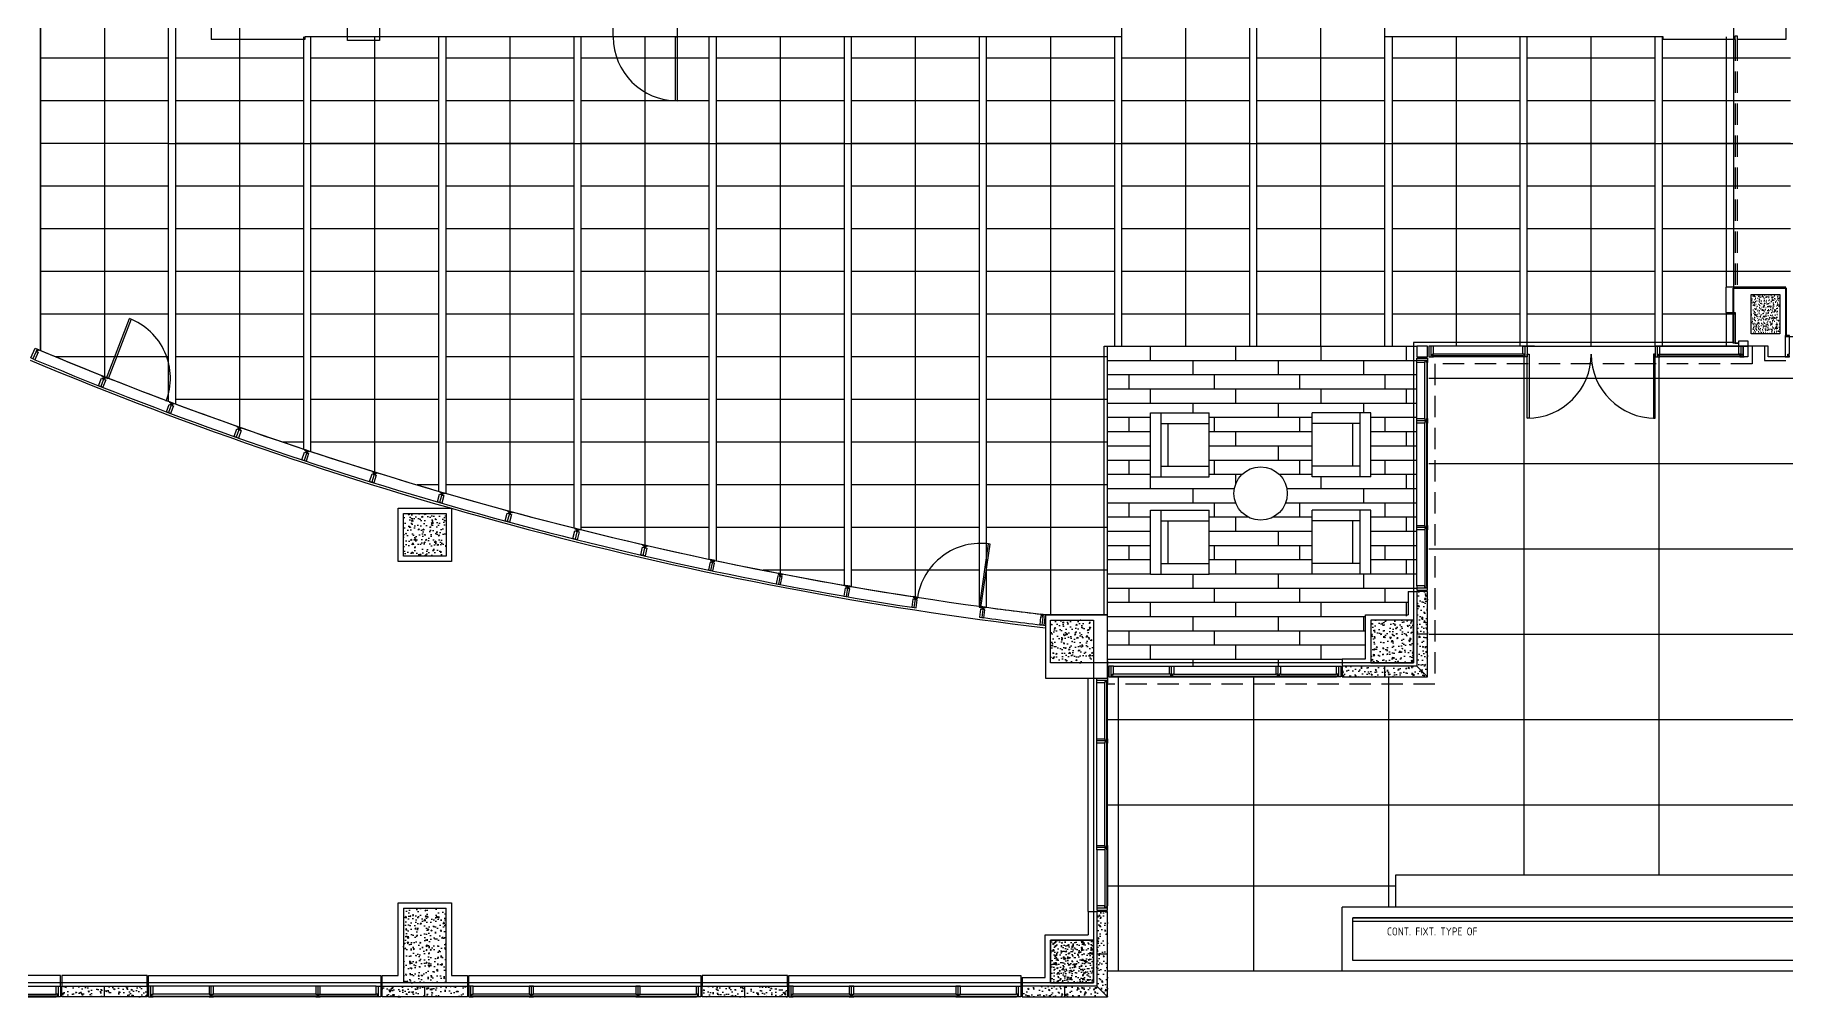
# Model space of a CAD drawing. Header units: inches. Extents: x -744 to 10613, y 1541 to 7685.
# Drawn here: x 4740 to 5725, y 5310 to 5851 of the extents above; entities that cross this region are included whole.
import ezdxf

# ---------------------------------------------------------------- set-up
doc = ezdxf.new("R2010")
doc.units = ezdxf.units.IN
doc.header["$LTSCALE"] = 96
doc.header["$MEASUREMENT"] = 0
doc.header["$PDSIZE"] = 1.5
doc.linetypes.add('HIDDEN2', pattern=[0.1875, 0.125, -0.0625])
doc.layers.get('0').update_dxf_attribs({"linetype": 'CONTINUOUS'})
for name, color, linetype in [('0_sIDEWALK', 30, 'CONTINUOUS'), ('A-0-Shade', 252, 'CONTINUOUS'), ('A-DR', 3, 'CONTINUOUS'), ('A-Floor Pattern', 251, 'CONTINUOUS'), ('A-LIGHTS', 1, 'CONTINUOUS'), ('A-SYMB-RCP', 4, 'CONTINUOUS'), ('A_0_CONST', 11, 'CONTINUOUS'), ('A_1-7_CW_PC', 2, 'CONTINUOUS'), ('A_1-7_CW_PC_H', 6, 'CONTINUOUS'), ('A_1-8_COL', 7, 'CONTINUOUS'), ('A_1-8_COL_H', 6, 'CONTINUOUS'), ('A_1-8_COL_TEN_GYP', 2, 'CONTINUOUS'), ('A_1-8_CW_GLASS', 1, 'CONTINUOUS'), ('A_1-8_CW_GYP', 2, 'CONTINUOUS'), ('A_1-8_CW_MULL', 2, 'CONTINUOUS'), ('A_1-8_CW_PC', 2, 'CONTINUOUS'), ('A_1-8_CW_PC_H', 6, 'CONTINUOUS'), ('A_1-8_CW_SILL', 9, 'CONTINUOUS'), ('A_1_COL', 7, 'CONTINUOUS'), ('A_1_CW_GLASS', 1, 'CONTINUOUS'), ('A_1_CW_GYP', 2, 'CONTINUOUS'), ('A_1_CW_MULL', 2, 'CONTINUOUS'), ('A_1_CW_SILL', 9, 'CONTINUOUS'), ('A_1_CW_SLAB', 66, 'CONTINUOUS'), ('A_1_DR_PLN', 30, 'CONTINUOUS'), ('A_1_Sill', 1, 'CONTINUOUS'), ('A_1_STAIR1-2_TREAD', 30, 'CONTINUOUS'), ('A_1_WALL_IN', 2, 'CONTINUOUS'), ('A_2-FINE', 1, 'CONTINUOUS'), ('A_FURNITURE', 1, 'CONTINUOUS'), ('A_PLANTER', 3, 'CONTINUOUS'), ('I-FURN', 1, 'CONTINUOUS')]:
    doc.layers.add(name, color=color, linetype=linetype)
doc.styles.add('ARCHITXT', font='architxt.shx')

# ---------------------------------------------------------------- blocks, each defined once
blk = doc.blocks.new('Chair-Ambas')
for p, q in [((-18, 33), (-18, 0)), ((18, 33), (-18, 33)), ((18, 33), (18, 0)), ((18, 27), (-18, 27)), ((-12, 27), (-12, 0)), ((12, 23), (-12, 23)), ((12, 27), (12, 0)), ((18, 0), (-18, 0))]:
    blk.add_line(p, q)
blk = doc.blocks.new('PRE_1-8_COL1')
at = {"layer": 'A_1-8_CW_PC_H'}
h = blk.add_hatch(dxfattribs=at)
h.set_pattern_fill('AR-CONC', color=256, style=0)
h.set_pattern_definition([(50, (-5100, -6744), (7.172602, -0.6275213), [0.75, -8.25]), (355, (-5100, -6744), (-1.3875133, 7.5219213), [0.6, -6.6]), (100.4514, (-5099.402, -6744.052), (5.785094, 6.8943954), [0.637402, -7.011421]), (46.1842, (-5100, -6742), (10.6724105, -1.65519), [1.125, -12.375]), (96.6356, (-5099.111, -6742.138), (9.346627, 9.741179), [0.956103, -10.51713]), (351.1842, (-5100, -6742), (9.34662, 9.741186), [0.9, -9.9]), (21, (-5099, -6742.5), (5.9690705, -4.026189), [0.75, -8.25]), (326, (-5099, -6742.5), (2.433153, 7.2515005), [0.6, -6.6]), (71.4514, (-5098.5026, -6742.8355), (8.4022263, 3.225305), [0.637402, -7.011421]), (37.5, (-5100, -6744), (0.12159855, 3.3289385), [0, -6.52, 0, -6.7, 0, -6.625]), (7.5, (-5100, -6744), (2.6306954, 3.9441171), [0, -3.82, 0, -6.37, 0, -2.525]), (327.5, (-5102.23, -6744), (5.3382244, -0.2255487), [0, -2.5, 0, -7.8, 0, -10.35]), (317.5, (-5103.23, -6744), (5.8318617, 1.0010498), [0, -3.25, 0, -5.18, 0, -7.35])])
h.paths.add_polyline_path([(-24, -6), (24, -6), (24, 0), (-24, 0)])
at = {"layer": 'A_0_CONST'}
blk.add_line((0, 0), (0, -6), dxfattribs=at)
at = {"layer": 'A_1-8_CW_PC'}
blk.add_lwpolyline([(-24, -6), (24, -6), (24, 0), (-24, 0)], close=True, dxfattribs=at)
blk = doc.blocks.new('MUL_1-8_EX2')
at = {"layer": 'A_0_CONST'}
blk.add_line((0, 0), (0, -6), dxfattribs=at)
at = {"layer": 'A_1-8_CW_MULL'}
blk.add_lwpolyline([(-1.25, -6), (-1.25, 0), (1.25, 0), (1.25, -0.5), (0.5, -0.5), (0.5, -1.5), (1.25, -1.5), (1.25, -6)], close=True, dxfattribs=at)
blk = doc.blocks.new('MUL_1-8_EX1')
at = {"layer": 'A_0_CONST'}
blk.add_line((0, 0), (0, -6), dxfattribs=at)
at = {"layer": 'A_1-8_CW_MULL'}
blk.add_lwpolyline([(0.5, -1.5), (1.25, -1.5), (1.25, -6), (-1.25, -6), (-1.25, -1.5), (-0.5, -1.5), (-0.5, -0.5), (-1.25, -0.5), (-1.25, 0), (1.25, 0), (1.25, -0.5), (0.5, -0.5)], close=True, dxfattribs=at)
blk = doc.blocks.new('COL_1-8_24X24')
at = {"layer": 'A_1-8_COL_H'}
h = blk.add_hatch(dxfattribs=at)
h.set_pattern_fill('AR-CONC,_I', color=256, style=2)
h.set_pattern_definition([(50, (-6180, -6718.462), (7.172602, -0.6275213), [0.75, -8.25]), (355, (-6180, -6718.462), (-1.3875133, 7.5219213), [0.6, -6.6]), (100.4514, (-6179.402, -6718.5144), (5.785094, 6.8943954), [0.637402, -7.011421]), (46.1842, (-6180, -6716.462), (10.6724105, -1.65519), [1.125, -12.375]), (96.6356, (-6179.111, -6716.6), (9.346627, 9.741179), [0.956103, -10.51713]), (351.1842, (-6180, -6716.462), (9.34662, 9.741186), [0.9, -9.9]), (21, (-6179, -6716.962), (5.9690705, -4.026189), [0.75, -8.25]), (326, (-6179, -6716.962), (2.4331533, 7.2515005), [0.6, -6.6]), (71.4514, (-6178.5026, -6717.2976), (8.4022263, 3.225305), [0.637402, -7.011421]), (37.5, (-6180, -6718.462), (0.12159855, 3.32893854), [0, -6.52, 0, -6.7, 0, -6.625]), (7.5, (-6180, -6718.462), (2.6306954, 3.9441171), [0, -3.82, 0, -6.37, 0, -2.525]), (327.5, (-6182.23, -6718.462), (5.3382244, -0.2255487), [0, -2.5, 0, -7.8, 0, -10.35]), (317.5, (-6183.23, -6718.462), (5.8318617, 1.0010498), [0, -3.25, 0, -5.18, 0, -7.35])])
h.paths.add_polyline_path([(-12, -12), (12, -12), (12, 12), (-12, 12)])
at = {"layer": 'A_0_CONST'}
blk.add_point((0, 0), dxfattribs=at)
at = {"layer": 'A_1-8_COL'}
blk.add_lwpolyline([(-12, -12), (12, -12), (12, 12), (-12, 12)], close=True, dxfattribs=at)
blk = doc.blocks.new('PRE_1-8_COL2')
at = {"layer": 'A_1-8_CW_PC_H'}
h = blk.add_hatch(dxfattribs=at)
h.set_pattern_fill('AR-CONC', color=256, angle=90, style=0)
h.set_pattern_definition([(140, (-4476, -6744), (0.6275213, 7.172602), [0.75, -8.25]), (85, (-4476, -6744), (-7.5219213, -1.3875133), [0.6, -6.6]), (190.4514, (-4475.948, -6743.402), (-6.8943954, 5.785094), [0.637402, -7.011421]), (136.1842, (-4478, -6744), (1.65519, 10.6724105), [1.125, -12.375]), (186.6356, (-4477.862, -6743.111), (-9.741179, 9.346627), [0.956103, -10.51713]), (81.1842, (-4478, -6744), (-9.741186, 9.34662), [0.9, -9.9]), (111, (-4477.5, -6743), (4.026189, 5.9690705), [0.75, -8.25]), (56, (-4477.5, -6743), (-7.2515005, 2.433153), [0.6, -6.6]), (161.4514, (-4477.1645, -6742.5026), (-3.225305, 8.402226), [0.637402, -7.011421]), (127.5, (-4476, -6744), (-3.3289385, 0.12159855), [0, -6.52, 0, -6.7, 0, -6.625]), (97.5, (-4476, -6744), (-3.9441171, 2.6306954), [0, -3.82, 0, -6.37, 0, -2.525]), (57.5, (-4476, -6746.23), (0.2255487, 5.3382244), [0, -2.5, 0, -7.8, 0, -10.35]), (47.5, (-4476, -6747.23), (-1.0010498, 5.8318617), [0, -3.25, 0, -5.18, 0, -7.35])])
h.paths.add_polyline_path([(6, -48), (6, -6), (48, -6), (48, 0), (0, 0), (0, -48)])
at = {"layer": 'A_0_CONST'}
for p, q in [((6, -6), (0, 0)), ((24, 0), (24, -6)), ((0, -24), (6, -24))]:
    blk.add_line(p, q, dxfattribs=at)
at = {"layer": 'A_1-8_CW_PC'}
blk.add_lwpolyline([(6, -48), (6, -6), (48, -6), (48, 0), (0, 0), (0, -48)], close=True, dxfattribs=at)
blk = doc.blocks.new('MUL_1_EX2')
at = {"layer": 'A_0_CONST'}
blk.add_line((0, 0), (0, -6), dxfattribs=at)
at = {"layer": 'A_1_CW_MULL'}
blk.add_lwpolyline([(-1.25, -6), (-1.25, 0), (1.25, 0), (1.25, -0.5), (0.5, -0.5), (0.5, -1.5), (1.25, -1.5), (1.25, -6)], close=True, dxfattribs=at)
blk = doc.blocks.new('MUL_1_EX1')
at = {"layer": 'A_0_CONST'}
blk.add_line((0, 0), (0, -6), dxfattribs=at)
at = {"layer": 'A_1_CW_MULL'}
blk.add_lwpolyline([(-0.5, -1.5), (-1.25, -1.5), (-1.25, -6), (1.25, -6), (1.25, -1.5), (0.5, -1.5), (0.5, -0.5), (1.25, -0.5), (1.25, 0), (-1.25, 0), (-1.25, -0.5), (-0.5, -0.5)], close=True, dxfattribs=at)
blk = doc.blocks.new('PRE_1-7_COL2')
at = {"layer": 'A_1-7_CW_PC_H'}
h = blk.add_hatch(dxfattribs=at)
h.set_pattern_fill('AR-CONC', color=256, angle=90, style=0)
h.set_pattern_definition([(140, (-4476, -6744), (0.6275213, 7.172602), [0.75, -8.25]), (85, (-4476, -6744), (-7.5219213, -1.3875133), [0.6, -6.6]), (190.4514, (-4475.948, -6743.402), (-6.8943954, 5.785094), [0.637402, -7.011421]), (136.1842, (-4478, -6744), (1.65519, 10.6724105), [1.125, -12.375]), (186.6356, (-4477.862, -6743.111), (-9.741179, 9.346627), [0.956103, -10.51713]), (81.1842, (-4478, -6744), (-9.741186, 9.34662), [0.9, -9.9]), (111, (-4477.5, -6743), (4.026189, 5.9690705), [0.75, -8.25]), (56, (-4477.5, -6743), (-7.2515005, 2.433153), [0.6, -6.6]), (161.4514, (-4477.1645, -6742.5026), (-3.225305, 8.402226), [0.637402, -7.011421]), (127.5, (-4476, -6744), (-3.3289385, 0.12159855), [0, -6.52, 0, -6.7, 0, -6.625]), (97.5, (-4476, -6744), (-3.9441171, 2.6306954), [0, -3.82, 0, -6.37, 0, -2.525]), (57.5, (-4476, -6746.23), (0.2255487, 5.3382244), [0, -2.5, 0, -7.8, 0, -10.35]), (47.5, (-4476, -6747.23), (-1.0010498, 5.8318617), [0, -3.25, 0, -5.18, 0, -7.35])])
h.paths.add_polyline_path([(6, -48), (6, -6), (48, -6), (48, 0), (0, 0), (0, -48)])
at = {"layer": 'A_0_CONST'}
for p, q in [((6, -6), (0, 0)), ((24, 0), (24, -6)), ((0, -24), (6, -24))]:
    blk.add_line(p, q, dxfattribs=at)
at = {"layer": 'A_1-7_CW_PC'}
blk.add_lwpolyline([(6, -48), (6, -6), (48, -6), (48, 0), (0, 0), (0, -48)], close=True, dxfattribs=at)

msp = doc.modelspace()

# ---------------------------------------------------------------- hatches: boundary and pattern name
at = {"linetype": 'Continuous'}
h = msp.add_hatch(dxfattribs=at)
h.set_pattern_fill('AR-CONC', color=6, scale=0.5, angle=540, style=0)
h.set_pattern_definition([(230, (59930.233, 43620.4945), (-3.58630091, 0.31376067), [0.375, -4.125]), (175, (59930.233, 43620.4945), (0.69375667, -3.76096067), [0.3, -3.3]), (280.4514, (59929.9343, 43620.5206), (-2.8925469, -3.44719771), [0.31870095, -3.50571056]), (226.1842, (59930.233, 43619.4945), (-5.33620524, 0.82759507), [0.5625, -6.1875]), (276.6356, (59929.7884, 43619.5634), (-4.67331353, -4.87058935), [0.47805144, -5.258565]), (171.1842, (59930.233, 43619.4945), (-4.67330973, -4.870593), [0.45, -4.95]), (201, (59929.733, 43619.7445), (-2.98453526, 2.01309445), [0.375, -4.125]), (146, (59929.733, 43619.7445), (-1.21657666, -3.62575023), [0.3, -3.3]), (251.4514, (59929.4844, 43619.9122), (-4.20111314, -1.61265248), [0.31870095, -3.50571056]), (217.5, (59930.2331, 43620.4945), (-0.060799277, -1.66446927), [0, -3.26, 0, -3.35, 0, -3.3125]), (187.5, (59930.2331, 43620.4945), (-1.315347687, -1.97205856), [0, -1.91, 0, -3.185, 0, -1.2625]), (147.5, (59931.3481, 43620.4945), (-2.66911218, 0.11277436), [0, -1.25, 0, -3.9, 0, -5.175]), (137.5, (59931.848, 43620.4945), (-2.91593085, -0.50052491), [0, -1.625, 0, -2.59, 0, -3.675])])
h.paths.add_polyline_path([(5705.01, 5705), (5721.01, 5705), (5721.01, 5683), (5705.01, 5683)])
at = {"layer": 'A-0-Shade', "linetype": 'Continuous'}
h = msp.add_hatch(dxfattribs=at)
h.set_pattern_fill('DOTS', color=1, scale=50, angle=360, style=0)
h.paths.add_polyline_path([(4931.01, 5850), (4891.51, 5850), (4891.51, 5848.51), (4931.01, 5848.51)])
h.paths.add_polyline_path([(4967.01, 5850), (4931.01, 5850), (4931.01, 5848.51), (4967.01, 5848.51)])
h.paths.add_polyline_path([(5007.01, 5850), (4971.01, 5850), (4971.01, 5848.51), (5007.01, 5848.51)])
h.paths.add_polyline_path([(5043.01, 5850), (5007.01, 5850), (5007.01, 5848.51), (5043.01, 5848.51)])
h = msp.add_hatch(dxfattribs=at)
h.set_pattern_fill('DOTS', color=1, scale=50, angle=360, style=0)
h.paths.add_polyline_path([(4931.01, 5850), (4895.01, 5850), (4895.01, 5848.51), (4931.01, 5848.51)])
at = {"layer": 'A_1-8_COL_H', "linetype": 'Continuous'}
h = msp.add_hatch(dxfattribs=at)
h.set_pattern_fill('AR-CONC', color=256, angle=720, style=0)
h.set_pattern_definition([(50, (57821.233, 43616.4945), (7.1726018, -0.62752135), [0.75, -8.25]), (355, (57821.233, 43616.4945), (-1.3875133, 7.5219213), [0.6, -6.6]), (100.4514, (57821.831, 43616.442), (5.7850938, 6.8943954), [0.6374019, -7.0114211]), (46.1842, (57821.233, 43618.4945), (10.6724105, -1.6551901), [1.125, -12.375]), (96.6356, (57822.122, 43618.357), (9.346627, 9.7411787), [0.9561029, -10.51713]), (351.1842, (57821.233, 43618.494), (9.3466195, 9.741186), [0.9, -9.9]), (21, (57822.233, 43617.9945), (5.9690705, -4.0261889), [0.75, -8.25]), (326, (57822.233, 43617.9945), (2.4331533, 7.25150045), [0.6, -6.6]), (71.4514, (57822.7305, 43617.659), (8.4022263, 3.225305), [0.6374019, -7.0114211]), (37.5, (57821.233, 43616.4945), (0.12159855, 3.32893854), [0, -6.52, 0, -6.7, 0, -6.625]), (7.5, (57821.233, 43616.4945), (2.63069537, 3.94411712), [0, -3.82, 0, -6.37, 0, -2.525]), (327.5, (57819.003, 43616.4945), (5.33822436, -0.22554872), [0, -2.5, 0, -7.8, 0, -10.35]), (317.5, (57818.003, 43616.4945), (5.8318617, 1.00104982), [0, -3.25, 0, -5.18, 0, -7.35])])
h.paths.add_polyline_path([(4947, 5346), (4971, 5346), (4971, 5360), (4947, 5360)])
h.paths.add_polyline_path([(4947, 5342), (4971, 5342), (4971, 5346), (4947, 5346)])
at = {"layer": 'A_1-8_COL_H'}
h = msp.add_hatch(dxfattribs=at)
h.set_pattern_fill('AR-CONC,_I', color=256, angle=720, style=2)
h.set_pattern_definition([(230, (11139, 12048.462), (-7.172602, 0.6275213), [0.75, -8.25]), (175, (11139, 12048.462), (1.3875133, -7.5219213), [0.6, -6.6]), (280.4514, (11138.402, 12048.5144), (-5.785094, -6.8943954), [0.637402, -7.011421]), (226.1842, (11139, 12046.462), (-10.6724105, 1.65519), [1.125, -12.375]), (276.6356, (11138.111, 12046.6), (-9.346627, -9.741179), [0.956103, -10.51713]), (171.1842, (11139, 12046.462), (-9.34662, -9.741186), [0.9, -9.9]), (201, (11138, 12046.962), (-5.9690705, 4.026189), [0.75, -8.25]), (146, (11138, 12046.962), (-2.4331533, -7.2515005), [0.6, -6.6]), (251.4514, (11137.5026, 12047.2976), (-8.4022263, -3.225305), [0.637402, -7.011421]), (217.5, (11139, 12048.462), (-0.12159855, -3.32893854), [0, -6.52, 0, -6.7, 0, -6.625]), (187.5, (11139, 12048.462), (-2.6306954, -3.9441171), [0, -3.82, 0, -6.37, 0, -2.525]), (147.5, (11141.23, 12048.462), (-5.3382244, 0.2255487), [0, -2.5, 0, -7.8, 0, -10.35]), (137.5, (11142.23, 12048.462), (-5.8318617, -1.0010498), [0, -3.25, 0, -5.18, 0, -7.35])])
h.paths.add_polyline_path([(4971, 5342), (4947, 5342), (4947, 5318), (4971, 5318)])

# ---------------------------------------------------------------- linework, layer by layer
at = {"layer": '0_sIDEWALK'}
for p, q in [((5916.01, 5378.5), (5505, 5378.5)), ((5505, 5378.5), (5505, 5360.5)), ((5934.01, 5360.5), (5475, 5360.5)), ((5475, 5324.5), (5475, 5360.5)), ((5517, 5324.5), (5343, 5324.5)), ((5965.49, 5324.5), (5517, 5324.5))]:
    msp.add_line(p, q, dxfattribs=at)
at = {"layer": 'A-0-Shade', "color": 1, "linetype": 'Continuous'}
msp.add_line((5308.01, 5525), (5343.01, 5525), dxfattribs=at)
msp.add_lwpolyline([(5615.01, 5676), (5698.01, 5676), (5698.01, 5677.74), (5694.76, 5677.74), (5694.76, 5708.63), (5724.63, 5708.63), (5724.63, 5681.5), (5931.25, 5681.5), (5931.25, 5682), (5933.75, 5682), (5933.75, 5676), (5984.76, 5676), (5984.76, 5676), (6042.26, 5676), (6042.26, 5676), (6093.26, 5676), (6093.26, 5682), (6095.76, 5682), (6095.76, 5681.5), (6302.38, 5681.5), (6302.38, 5708.63)], dxfattribs=at)
at = {"layer": 'A-DR'}
for points in [[(5579.01, 5635.5), (5579.01, 5671.5), (5580.01, 5671.5), (5580.01, 5635.5)], [(5651.01, 5635.5), (5651.01, 5671.5), (5650.01, 5671.5), (5650.01, 5635.5)]]:
    msp.add_lwpolyline(points, close=True, dxfattribs=at)
for centre, start, end in [((5579.01, 5671.5), 270, 0), ((5651.01, 5671.5), 180, 270)]:
    msp.add_arc(centre, 36, start, end, dxfattribs=at)
at = {"layer": 'A-Floor Pattern', "linetype": 'Continuous'}
for p, q in [((4743.01, 5674.26), (4743.01, 6125)), ((4815.01, 5645.01), (4815.01, 6125)), ((4819.01, 5643.51), (4819.01, 6125)), ((4855.01, 5630.44), (4855.01, 6125)), ((5387.01, 5676), (5387.01, 5920)), ((5423.01, 5676), (5423.01, 5920)), ((5427.01, 5676), (5427.01, 5920)), ((5463.01, 5676), (5463.01, 5920)), ((4891.01, 5618.1), (4891.01, 5850)), ((4895.01, 5616.77), (4895.01, 5850)), ((4931.01, 5605.23), (4931.01, 5850)), ((4967.01, 5594.39), (4967.01, 5850)), ((4971.01, 5593.23), (4971.01, 5850)), ((5007.01, 5583.17), (5007.01, 5850)), ((5043.01, 5573.79), (5043.01, 5850)), ((5047.01, 5572.79), (5047.01, 5850)), ((5101, 5850), (5065, 5850)), ((5083.01, 5564.16), (5083.01, 5850)), ((5119.01, 5556.19), (5119.01, 5850)), ((5123.01, 5555.34), (5123.01, 5850)), ((5159.01, 5548.1), (5159.01, 5850)), ((5195.01, 5541.51), (5195.01, 5850)), ((5199.01, 5540.82), (5199.01, 5850)), ((5253.01, 5850), (5217.01, 5850)), ((5235.01, 5534.95), (5235.01, 5850)), ((5271.01, 5530.34), (5271.01, 5850)), ((5275.01, 5529.16), (5275.01, 5850)), ((5311.01, 5525), (5311.01, 5850)), ((5347.01, 5676), (5347.01, 5850.01)), ((5351.01, 5676), (5351.01, 5850.01)), ((5499.01, 5676), (5499.01, 5850)), ((5503.01, 5850), (5503.01, 5676)), ((5539.01, 5850), (5539.01, 5676)), ((5575.01, 5676), (5575.01, 5850)), ((5579.01, 5676), (5579.01, 5850)), ((5615.01, 5676), (5615.01, 5850)), ((5651.01, 5676), (5651.01, 5850)), ((5655.01, 5676), (5655.01, 5850)), ((5691.01, 5709.25), (5691.01, 5850)), ((4815.01, 5838), (4743.01, 5838)), ((4891.01, 5838), (4819.01, 5838)), ((4967.01, 5838), (4895.01, 5838)), ((5043.01, 5838), (4971.01, 5838)), ((5119.01, 5838), (5047.01, 5838)), ((5195.01, 5838), (5123.01, 5838)), ((5271.01, 5838), (5199.01, 5838)), ((5347.01, 5838), (5275.01, 5838)), ((5423.01, 5838), (5351.01, 5838)), ((5499.01, 5838), (5427.01, 5838)), ((5575.01, 5838), (5503.01, 5838)), ((5651.01, 5838), (5579.01, 5838)), ((5727.01, 5838), (5655.01, 5838)), ((4815.01, 5814), (4743.01, 5814)), ((4891.01, 5814), (4819.01, 5814)), ((4967.01, 5814), (4895.01, 5814)), ((5043.01, 5814), (4971.01, 5814)), ((5119.01, 5814), (5047.01, 5814)), ((5195.01, 5814), (5123.01, 5814)), ((5271.01, 5814), (5199.01, 5814)), ((5347.01, 5814), (5275.01, 5814)), ((5423.01, 5814), (5351.01, 5814)), ((5499.01, 5814), (5427.01, 5814)), ((5575.01, 5814), (5503.01, 5814)), ((5651.01, 5814), (5579.01, 5814)), ((5727.01, 5814), (5655.01, 5814)), ((4815.01, 5790), (4743.01, 5790)), ((4891.01, 5790), (4819.01, 5790)), ((4967.01, 5790), (4895.01, 5790)), ((5043.01, 5790), (4971.01, 5790)), ((5119, 5790), (5047, 5790)), ((5195.01, 5790), (5123.01, 5790)), ((5271.01, 5790), (5199.01, 5790)), ((5347.01, 5790), (5275.01, 5790)), ((5423.01, 5790), (5351.01, 5790)), ((5499.01, 5790), (5427.01, 5790)), ((5575.01, 5790), (5503.01, 5790)), ((5651.01, 5790), (5579.01, 5790)), ((5727.01, 5790), (5655.01, 5790)), ((4815.01, 5766), (4743.01, 5766)), ((4891.01, 5766), (4819.01, 5766)), ((4967.01, 5766), (4895.01, 5766)), ((5043.01, 5766), (4971.01, 5766)), ((5119, 5766), (5047, 5766)), ((5195.01, 5766), (5123.01, 5766)), ((5271.01, 5766), (5199.01, 5766)), ((5347.01, 5766), (5275.01, 5766)), ((5423.01, 5766), (5351.01, 5766)), ((5499.01, 5766), (5427.01, 5766)), ((5575.01, 5766), (5503.01, 5766)), ((5651.01, 5766), (5579.01, 5766)), ((5727.01, 5766), (5655.01, 5766)), ((4815.01, 5742), (4743.01, 5742)), ((4891.01, 5742), (4819.01, 5742)), ((4967.01, 5742), (4895.01, 5742)), ((5043.01, 5742), (4971.01, 5742)), ((5119, 5742), (5047, 5742)), ((5195.01, 5742), (5123.01, 5742)), ((5271.01, 5742), (5199.01, 5742)), ((5347.01, 5742), (5275.01, 5742)), ((5423.01, 5742), (5351.01, 5742)), ((5499.01, 5742), (5427.01, 5742)), ((5575.01, 5742), (5503.01, 5742)), ((5651.01, 5742), (5579.01, 5742)), ((5727.01, 5742), (5655.01, 5742)), ((4815.01, 5718), (4743.01, 5718)), ((4891.01, 5718), (4819.01, 5718)), ((4967.01, 5718), (4895.01, 5718)), ((5043.01, 5718), (4971.01, 5718)), ((5119, 5718), (5047, 5718)), ((5195.01, 5718), (5123.01, 5718)), ((5271.01, 5718), (5199.01, 5718)), ((5347.01, 5718), (5275.01, 5718)), ((5423.01, 5718), (5351.01, 5718)), ((5499.01, 5718), (5427.01, 5718)), ((5575.01, 5718), (5503.01, 5718)), ((5651.01, 5718), (5579.01, 5718)), ((5727.01, 5718), (5655.01, 5718)), ((4815.01, 5694), (4743.01, 5694)), ((4891.01, 5694), (4819.01, 5694)), ((4967.01, 5694), (4895.01, 5694)), ((5043.01, 5694), (4971.01, 5694)), ((5119, 5694), (5047, 5694)), ((5195.01, 5694), (5123.01, 5694)), ((5271.01, 5694), (5199.01, 5694)), ((5347.01, 5694), (5275.01, 5694)), ((5423.01, 5694), (5351.01, 5694)), ((5499.01, 5694), (5427.01, 5694)), ((5575.01, 5694), (5503.01, 5694)), ((5651.01, 5694), (5579.01, 5694)), ((5696.01, 5694), (5655.01, 5694)), ((5691.01, 5676), (5691.01, 5695)), ((5343, 5524.25), (5343, 5676)), ((5343, 5676), (5517, 5676)), ((5367.01, 5676), (5367.01, 5668)), ((5415.01, 5676), (5415.01, 5668)), ((5463.01, 5676), (5463.01, 5668)), ((5511.01, 5676), (5511.01, 5668)), ((5579.01, 5676), (5651.01, 5676)), ((4815.01, 5670), (4751.62, 5670)), ((4891.01, 5670), (4819.01, 5670)), ((4967.01, 5670), (4895.01, 5670)), ((5043.01, 5670), (4971.01, 5670)), ((5119, 5670), (5047, 5670)), ((5195.01, 5670), (5123.01, 5670)), ((5271.01, 5670), (5199.01, 5670)), ((5343.01, 5670), (5275.01, 5670)), ((5343.01, 5668), (5517.01, 5668)), ((5391.01, 5668), (5391.01, 5660)), ((5439.01, 5668), (5439.01, 5660)), ((5487.01, 5668), (5487.01, 5660)), ((5577.01, 5670), (5577.01, 5378.5)), ((5653.01, 5670), (5653.01, 5378.5)), ((5343.01, 5660), (5517.01, 5660)), ((5343.01, 5652), (5517.01, 5652)), ((5355.01, 5660), (5355.01, 5652)), ((5367.01, 5652), (5367.01, 5644)), ((5403.01, 5660), (5403.01, 5652)), ((5415.01, 5652), (5415.01, 5644)), ((5451.01, 5660), (5451.01, 5652)), ((5463.01, 5652), (5463.01, 5644)), ((5499.01, 5660), (5499.01, 5652)), ((5511.01, 5652), (5511.01, 5644)), ((5523.75, 5658), (6503.25, 5658)), ((4891.01, 5646), (4819.01, 5646)), ((4967.01, 5646), (4895.01, 5646)), ((5043.01, 5646), (4971.01, 5646)), ((5119, 5646), (5047, 5646)), ((5195.01, 5646), (5123.01, 5646)), ((5271.01, 5646), (5199.01, 5646)), ((5343.01, 5646), (5275.01, 5646)), ((5343.01, 5644), (5517.01, 5644)), ((5391.01, 5644), (5391.01, 5638.44)), ((5439.01, 5644), (5439.01, 5636)), ((5487.01, 5644), (5487.01, 5638.44)), ((5343.01, 5636), (5367.15, 5636)), ((5355.01, 5636), (5355.01, 5628)), ((5400.15, 5636), (5458.01, 5636)), ((5403.01, 5636), (5403.01, 5628)), ((5451.01, 5636), (5451.01, 5628)), ((5491.01, 5636), (5517.01, 5636)), ((5499.01, 5636), (5499.01, 5628)), ((5343.01, 5628), (5367.15, 5628)), ((5367.01, 5628), (5367.01, 5620)), ((5400.15, 5628), (5458.01, 5628)), ((5415.01, 5628), (5415.01, 5620)), ((5491.01, 5628), (5517.01, 5628)), ((5511.01, 5628), (5511.01, 5620)), ((4891.01, 5622), (4879.38, 5622)), ((4967.01, 5622), (4895.01, 5622)), ((5043.01, 5622), (4971.01, 5622)), ((5119, 5622), (5047, 5622)), ((5195.01, 5622), (5123.01, 5622)), ((5271.01, 5622), (5199.01, 5622)), ((5343.01, 5622), (5275.01, 5622)), ((5343.01, 5620), (5367.15, 5620)), ((5400.15, 5620), (5458.01, 5620)), ((5439.01, 5620), (5439.01, 5612)), ((5491.01, 5620), (5517.01, 5620)), ((5343.01, 5612), (5367.15, 5612)), ((5343.01, 5604), (5367.15, 5604)), ((5355.01, 5612), (5355.01, 5604)), ((5367.01, 5604), (5367.01, 5596)), ((5400.15, 5612), (5458.01, 5612)), ((5400.15, 5604), (5418.72, 5604)), ((5403.01, 5612), (5403.01, 5604)), ((5415.01, 5604), (5415.01, 5598.36)), ((5439.44, 5604), (5458.01, 5604)), ((5451.01, 5612), (5451.01, 5604)), ((5491.01, 5612), (5517.01, 5612)), ((5491.01, 5604), (5517.01, 5604)), ((5499.01, 5612), (5499.01, 5604)), ((5511.01, 5604), (5511.01, 5596)), ((5523.75, 5610), (6503.25, 5610)), ((4967.01, 5598), (4954.76, 5598)), ((5043.01, 5598), (4971.01, 5598)), ((5119, 5598), (5047, 5598)), ((5195.01, 5598), (5123.01, 5598)), ((5271.01, 5598), (5199.01, 5598)), ((5343.01, 5598), (5275.01, 5598)), ((5343.01, 5596), (5414.35, 5596)), ((5391.01, 5596), (5391.01, 5588)), ((5443.81, 5596), (5517.01, 5596)), ((5463.01, 5602.44), (5463.01, 5596)), ((5487.01, 5596), (5487.01, 5588)), ((5343.01, 5588), (5414.99, 5588)), ((5355.01, 5588), (5355.01, 5580)), ((5403.01, 5588), (5403.01, 5580)), ((5443.17, 5588), (5517.01, 5588)), ((5451.01, 5588), (5451.01, 5580)), ((5499.01, 5588), (5499.01, 5580)), ((5119, 5574), (5047, 5574)), ((5195.01, 5574), (5123.01, 5574)), ((5271.01, 5574), (5199.01, 5574)), ((5343.01, 5574), (5275.01, 5574)), ((5343.01, 5580), (5367.15, 5580)), ((5367.01, 5580), (5367.01, 5572)), ((5400.15, 5580), (5421.86, 5580)), ((5415.01, 5580), (5415.01, 5572)), ((5436.3, 5580), (5458.01, 5580)), ((5491.01, 5580), (5517.01, 5580)), ((5511.01, 5580), (5511.01, 5572)), ((5343.01, 5572), (5367.15, 5572)), ((5343.01, 5564), (5367.15, 5564)), ((5355.01, 5564), (5355.01, 5556)), ((5400.15, 5572), (5458.01, 5572)), ((5400.15, 5564), (5458.01, 5564)), ((5403.01, 5564), (5403.01, 5556)), ((5439.01, 5572), (5439.01, 5564)), ((5451.01, 5564), (5451.01, 5556)), ((5491.01, 5572), (5517.01, 5572)), ((5491.01, 5564), (5517.01, 5564)), ((5499.01, 5564), (5499.01, 5556)), ((5343.01, 5556), (5367.15, 5556)), ((5367.01, 5556), (5367.01, 5548)), ((5400.15, 5556), (5458.01, 5556)), ((5415.01, 5556), (5415.01, 5548)), ((5491.01, 5556), (5517.01, 5556)), ((5511.01, 5556), (5511.01, 5548)), ((5523.75, 5562), (6503.25, 5562)), ((5195.01, 5550), (5149.26, 5550)), ((5271.01, 5550), (5199.01, 5550)), ((5343.01, 5550), (5275.01, 5550)), ((5343.01, 5548), (5367.15, 5548)), ((5391.01, 5548), (5391.01, 5540)), ((5400.15, 5548), (5458.01, 5548)), ((5439.01, 5548), (5439.01, 5540)), ((5487.01, 5547.86), (5487.01, 5540)), ((5491.01, 5548), (5517.01, 5548)), ((5343.01, 5540), (5517.01, 5540)), ((5355.01, 5540), (5355.01, 5532)), ((5403.01, 5540), (5403.01, 5532)), ((5451.01, 5540), (5451.01, 5532)), ((5499.01, 5540), (5499.01, 5532)), ((5343.01, 5532), (5512.01, 5532)), ((5343.01, 5524), (5488.01, 5524)), ((5367.01, 5532), (5367.01, 5524)), ((5391.01, 5524), (5391.01, 5516)), ((5415.01, 5532), (5415.01, 5524)), ((5439.01, 5524), (5439.01, 5516)), ((5463.01, 5532), (5463.01, 5524)), ((5487.01, 5524), (5487.01, 5516)), ((5511.01, 5532), (5511.01, 5524.25)), ((5343.01, 5516), (5488.01, 5516)), ((5355.01, 5516), (5355.01, 5508)), ((5403.01, 5516), (5403.01, 5508)), ((5451.01, 5516), (5451.01, 5508)), ((5343.01, 5508), (5488.01, 5508)), ((5367.01, 5508), (5367.01, 5500)), ((5415.01, 5508), (5415.01, 5500)), ((5463.01, 5508), (5463.01, 5500)), ((5523.75, 5514), (5916.01, 5514)), ((5343.01, 5500), (5475.01, 5500)), ((5391.01, 5500), (5391.01, 5496)), ((5439.01, 5500), (5439.01, 5496)), ((5349.01, 5490), (5349.01, 5324.5)), ((5425.01, 5490), (5425.01, 5324.5)), ((5501.01, 5490), (5501.01, 5360.5)), ((5343, 5466), (5916.01, 5466)), ((5343, 5418), (5916.01, 5418)), ((5343, 5372.5), (5505, 5372.5))]:
    msp.add_line(p, q, dxfattribs=at)
for points in [[(4815.01, 5814), (4815.01, 6102), (4743.01, 6102), (4743.01, 5766), (4743.01, 5673.58)], [(4779.01, 6102), (4779.01, 6102), (4779.01, 6102), (4779.01, 5766), (4779.01, 5658.91)], [(4815.01, 5790), (5727.01, 5790), (5731.01, 5790), (5731.01, 5826)]]:
    msp.add_lwpolyline(points, dxfattribs=at)
for centre, radius, start, end in [((5556.62, 7618.67), 2108.4, 247.24194, 249.20865), ((5556.63, 7618.71), 2114.44, 247.27595, 261.19188), ((5556.62, 7618.67), 2108.4, 249.20865, 261.25727), ((5557.51, 7625.69), 2115.48, 262.23725, 263.22673), ((5556.62, 7618.67), 2108.4, 262.2355, 263.2283), ((5556.63, 7618.71), 2114.44, 262.23532, 263.24746)]:
    msp.add_arc(centre, radius, start, end, dxfattribs=at)
at = {"layer": 'A-LIGHTS', "linetype": 'Continuous'}
msp.add_lwpolyline([(5942.01, 5532), (5942.01, 5352.5), (5481, 5352.5), (5481, 5354.5), (5940.01, 5354.5), (5940.01, 5532), (5942.01, 5532)], dxfattribs=at)
at = {"layer": 'A_1-8_COL'}
for p, q in [((4947, 5360), (4947, 5318)), ((4947, 5360), (4971, 5360)), ((4971, 5318), (4971, 5360)), ((4971, 5318), (4947, 5318))]:
    msp.add_line(p, q, dxfattribs=at)
at = {"layer": 'A_1-8_COL_TEN_GYP'}
for p, q in [((5690.76, 5709.25), (5690.76, 5695)), ((5690.76, 5695), (5696.01, 5695)), ((5696.01, 5695), (5696.01, 5677.74)), ((5696.01, 5677.74), (5698.01, 5677.74)), ((5703.01, 5670), (5701.01, 5670)), ((5512, 5538), (5517, 5538)), ((5475, 5500.25), (5475, 5495.25)), ((5332, 5358), (5337, 5358)), ((5295, 5321), (5295, 5316))]:
    msp.add_line(p, q, dxfattribs=at)
for points in [[(5724.51, 5682), (5724.51, 5701.63), (5724.51, 5709.25), (5690.76, 5709.25)], [(5725.5, 5670), (5714.51, 5670), (5714.51, 5676), (5703.01, 5676), (5703.01, 5670)], [(5698.51, 5670), (5701.01, 5670)], [(5512, 5538), (5512, 5525)], [(5488, 5500.25), (5488, 5525), (5512, 5525)], [(5475, 5500.25), (5488, 5500.25)], [(5332, 5358), (5332, 5345)], [(5308, 5321), (5308, 5345), (5332, 5345)], [(5295, 5321), (5308, 5321)]]:
    msp.add_lwpolyline(points, dxfattribs=at)
for points in [[(5703.01, 5678.99), (5703.01, 5676), (5698.01, 5676), (5698.01, 5678.99)], [(5703.01, 5670), (5700.51, 5670), (5700.51, 5676), (5703.01, 5676)]]:
    msp.add_lwpolyline(points, close=True, dxfattribs=at)
at = {"layer": 'A_1-8_CW_GLASS'}
for p, q in [((5521.5, 5635.25), (5521.5, 5666.75)), ((5522.5, 5666.75), (5522.5, 5635.25)), ((5521.5, 5575.25), (5521.5, 5632.75)), ((5522.5, 5575.25), (5522.5, 5632.75)), ((5521.5, 5572.75), (5521.5, 5541.25)), ((5522.5, 5541.25), (5522.5, 5572.75)), ((5377.75, 5491.5), (5346.25, 5491.5)), ((5346.25, 5490.5), (5377.75, 5490.5)), ((5380.25, 5491.5), (5437.75, 5491.5)), ((5380.25, 5490.5), (5437.75, 5490.5)), ((5440.25, 5491.5), (5471.75, 5491.5)), ((5471.75, 5490.5), (5440.25, 5490.5)), ((5341.5, 5395.25), (5341.5, 5452.75)), ((5342.5, 5395.25), (5342.5, 5452.75)), ((4720.25, 5311.5), (4751.75, 5311.5)), ((4751.75, 5310.5), (4720.25, 5310.5)), ((4837.75, 5311.5), (4806.25, 5311.5)), ((4806.25, 5310.5), (4837.75, 5310.5)), ((4897.75, 5311.5), (4840.25, 5311.5)), ((4897.75, 5310.5), (4840.25, 5310.5)), ((4900.25, 5311.5), (4931.75, 5311.5)), ((4931.75, 5310.5), (4900.25, 5310.5))]:
    msp.add_line(p, q, dxfattribs=at)
at = {"layer": 'A_1-8_CW_GYP'}
msp.add_line((5350.99, 5850.02), (5350.99, 5924), dxfattribs=at)
for points in [[(4803, 5316), (4803, 5322), (4755, 5322), (4755, 5316)], [(5163, 5316), (5163, 5322), (5115, 5322), (5115, 5316)]]:
    msp.add_lwpolyline(points, dxfattribs=at)
at = {"layer": 'A_1-8_CW_MULL'}
for points in [[(5724.01, 5682), (5724.01, 5670), (5726.51, 5670), (5726.51, 5670.5), (5725.63, 5670.5), (5725.63, 5671.5), (5726.51, 5671.5), (5726.51, 5682)], [(5523, 5676), (5517, 5676), (5517, 5670), (5523, 5670)]]:
    msp.add_lwpolyline(points, close=True, dxfattribs=at)
at = {"layer": 'A_1-8_CW_SILL'}
for p, q in [((5517, 5541.25), (5517, 5666.75)), ((5523, 5541.25), (5523, 5666.75)), ((5346.25, 5496), (5471.75, 5496)), ((5332, 5358), (5332, 5489.25)), ((5346.25, 5490), (5471.75, 5490)), ((4626.25, 5316), (4751.75, 5316)), ((4626.25, 5310), (4751.75, 5310)), ((4931.75, 5316), (4806.25, 5316)), ((4931.75, 5310), (4806.25, 5310))]:
    msp.add_line(p, q, dxfattribs=at)
for points in [[(4754.25, 5316), (4754.25, 5322), (4623.75, 5322), (4623.75, 5316)], [(4803.75, 5316), (4803.75, 5322), (4934.25, 5322), (4934.25, 5316)], [(4983.75, 5316), (4983.75, 5322), (5114.25, 5322), (5114.25, 5316)], [(5163.75, 5316), (5163.75, 5322), (5294.25, 5322), (5294.25, 5316)]]:
    msp.add_lwpolyline(points, dxfattribs=at)
at = {"layer": 'A_1_COL'}
msp.add_lwpolyline([(5705.01, 5705), (5721.01, 5705), (5721.01, 5683), (5705.01, 5683), (5705.01, 5705)], dxfattribs=at)
at = {"layer": 'A_1_CW_GLASS'}
for p, q in [((5576.51, 5671.5), (5526.26, 5671.5)), ((5576.51, 5670.5), (5526.26, 5670.5)), ((5652.76, 5671.5), (5700.51, 5671.5)), ((5652.76, 5670.5), (5700.51, 5670.5)), ((5341.5, 5455.25), (5341.5, 5486.75)), ((5342.5, 5455.25), (5342.5, 5486.75)), ((5341.5, 5392.75), (5341.5, 5361.25)), ((5342.5, 5392.75), (5342.5, 5361.25)), ((5017.75, 5311.5), (4986.25, 5311.5)), ((5017.75, 5310.5), (4986.25, 5310.5)), ((5077.75, 5311.5), (5020.25, 5311.5)), ((5077.75, 5310.5), (5020.25, 5310.5)), ((5080.25, 5311.5), (5111.75, 5311.5)), ((5080.25, 5310.5), (5111.75, 5310.5)), ((5197.75, 5311.5), (5166.25, 5311.5)), ((5197.75, 5310.5), (5166.25, 5310.5)), ((5257.75, 5311.5), (5200.25, 5311.5)), ((5257.75, 5310.5), (5200.25, 5310.5)), ((5260.25, 5311.5), (5291.75, 5311.5)), ((5260.25, 5310.5), (5291.75, 5310.5))]:
    msp.add_line(p, q, dxfattribs=at)
at = {"layer": 'A_1_CW_GYP'}
msp.add_lwpolyline([(4944, 5585), (4974, 5585), (4974, 5555), (4944, 5555)], close=True, dxfattribs=at)
for points in [[(5308.01, 5525), (5308.01, 5489.25), (5343.01, 5489.25), (5343.01, 5525), (5308.01, 5525)], [(4944, 5322), (4944, 5363), (4974, 5363), (4974, 5322)], [(4935, 5316), (4935, 5322), (4944, 5322)], [(4974, 5322), (4983, 5322), (4983, 5316)]]:
    msp.add_lwpolyline(points, dxfattribs=at)
at = {"layer": 'A_1_CW_SILL'}
for p, q in [((5583.01, 5676), (5526.25, 5676)), ((5700.51, 5676), (5653.51, 5676)), ((5576.51, 5670), (5526.25, 5670)), ((5700.51, 5670), (5653.51, 5670)), ((5337, 5455.25), (5337, 5486.75)), ((5343, 5392.75), (5343, 5486.75)), ((5337, 5395.25), (5337, 5452.75)), ((5337, 5392.75), (5337, 5361.25)), ((5343, 5392.75), (5343, 5361.25)), ((4986.25, 5316), (5111.75, 5316)), ((5017.75, 5310), (4986.25, 5310)), ((5077.75, 5310), (5020.25, 5310)), ((5080.25, 5310), (5111.75, 5310)), ((5166.25, 5316), (5291.75, 5316)), ((5197.75, 5310), (5166.25, 5310)), ((5257.75, 5310), (5200.25, 5310)), ((5260.25, 5310), (5291.75, 5310))]:
    msp.add_line(p, q, dxfattribs=at)
at = {"layer": 'A_1_CW_SLAB'}
for points in [[(4975, 5318), (3143, 5318), (3143, 6682), (4975, 6682)], [(5335, 6502), (5515, 6502), (5515, 6322), (5695, 6322), (5695, 5678), (5515, 5678), (5515, 5498), (5335, 5498)], [(5335, 5498), (5335, 5498), (5335, 5318), (4975, 5318), (4975, 5318)]]:
    msp.add_lwpolyline(points, dxfattribs=at)
at = {"layer": 'A_1_DR_PLN'}
for points in [[(5101, 5814), (5100, 5814), (5100, 5850), (5101, 5850)], [(4792.93, 5691.58), (4793.87, 5691.22), (4780.92, 5657.63), (4779.98, 5657.98)], [(5276.89, 5564.73), (5275.9, 5564.88), (5270.71, 5529.25), (5271.7, 5529.11)]]:
    msp.add_lwpolyline(points, close=True, dxfattribs=at)
for centre, radius, start, end in [((5101, 5850), 36, 180, 270), ((4779.99, 5657.99), 35.99, 338.90751, 68.9286), ((5271.69, 5529.12), 35.99, 81.69745, 171.71855)]:
    msp.add_arc(centre, radius, start, end, dxfattribs=at)
at = {"layer": 'A_1_Sill'}
for radius in [2108.44, 2115.69]:
    msp.add_arc((5556.63, 7618.71), radius, 247.20811, 263.25147, dxfattribs=at)
at = {"layer": 'A_1_STAIR1-2_TREAD'}
msp.add_lwpolyline([(4915.63, 5860), (4933.63, 5860), (4933.63, 5848), (4915.63, 5848)], close=True, dxfattribs=at)
at = {"layer": 'A_1_WALL_IN'}
for p, q in [((4839, 5927), (4839, 5848.51)), ((5499.01, 5850.01), (5499.01, 5872.01)), ((5065, 5850), (5065, 5858.77)), ((5101, 5858.77), (5101, 5850)), ((5065, 5850), (4891.51, 5850)), ((4891.51, 5850), (4891.51, 5848.51)), ((5350.99, 5850.02), (5101, 5850)), ((5655.51, 5850.01), (5499.01, 5850.01)), ((5655.51, 5848.51), (5655.51, 5850.01)), ((5695.88, 5848.51), (5695.88, 5850.51)), ((5695.88, 5850.51), (5697, 5850.51)), ((5697, 5850.51), (5697, 5848.51)), ((4891.51, 5848.51), (4839, 5848.51)), ((5695.88, 5848.51), (5655.51, 5848.51)), ((5724.51, 5848.51), (5697, 5848.51)), ((5343, 5499.06), (5343, 5489.25)), ((5343, 5495.67), (5343, 5489.25)), ((5337.22, 5489.25), (5343, 5489.25))]:
    msp.add_line(p, q, dxfattribs=at)
at = {"layer": 'A_2-FINE', "linetype": 'HIDDEN2'}
for p, q in [((5695.88, 5848.51), (5695.88, 5709.25)), ((5697, 5848.51), (5697, 5709.25)), ((5705.5, 5676), (5705.5, 5666))]:
    msp.add_line(p, q, dxfattribs=at)
for points in [[(5712.51, 5676), (5712.51, 5668), (6314.5, 5668), (6314.5, 5676)], [(5705.5, 5666), (5527, 5666), (5527, 5486), (5343, 5486)]]:
    msp.add_lwpolyline(points, dxfattribs=at)
at = {"layer": 'A_FURNITURE', "linetype": 'Continuous'}
for p, q in [((5341.18, 5676), (5515.18, 5676)), ((5341.18, 5525), (5341.18, 5676))]:
    msp.add_line(p, q, dxfattribs=at)
at = {"layer": 'A_PLANTER', "linetype": 'Continuous'}
for p, q in [((5724.51, 5859.14), (5724.51, 5848.51)), ((5481, 5330.5), (5481, 5354.5)), ((5940.01, 5354.5), (5481, 5354.5)), ((5959.49, 5330.5), (5481, 5330.5))]:
    msp.add_line(p, q, dxfattribs=at)
at = {"layer": 'I-FURN', "linetype": 'Continuous'}
msp.add_circle((5429.08, 5593.15), 15, dxfattribs=at)

# ---------------------------------------------------------------- block references
at = {"xscale": -1}
for name, p, rotation in [('MUL_1-8_EX2', (5525, 5670), 180), ('MUL_1_EX2', (5652.26, 5670), 180), ('COL_1-8_24X24', (4959, 5570), 90), ('MUL_1-8_EX1', (5121.01, 5555.76), 348.0763059285196), ('MUL_1-8_EX1', (5159.01, 5548.1), 349.1296458084877), ('MUL_1-8_EX1', (5197.01, 5541.17), 350.1793579704066), ('MUL_1-8_EX1', (5235.01, 5534.95), 351.2257511790977), ('MUL_1-8_EX2', (5523, 5540), 270), ('MUL_1-8_EX1', (5273.01, 5529.43), 352.2667289270895), ('MUL_1-8_EX2', (5345, 5490), 180), ('MUL_1-8_EX2', (5345, 5490), 180), ('MUL_1_EX2', (5343, 5360), 270), ('COL_1-8_24X24', (5323, 5330), 270), ('PRE_1-8_COL1', (4779, 5310), 180), ('MUL_1-8_EX2', (4805, 5310), 180), ('MUL_1-8_EX1', (4839, 5310), 180), ('MUL_1-8_EX1', (4899, 5310), 180), ('PRE_1-8_COL1', (4959, 5310), 180), ('MUL_1_EX2', (4985, 5310), 180), ('PRE_1-8_COL1', (5139, 5310), 180), ('MUL_1_EX2', (5165, 5310), 180)]:
    msp.add_blockref(name, p, dxfattribs=dict(at, rotation=rotation))
for name, p, rotation in [('MUL_1_EX2', (5577.76, 5670), 180), ('MUL_1-8_EX2', (5523, 5668), 270), ('MUL_1-8_EX1', (4779.01, 5658.91), 338.3584569683781), ('MUL_1-8_EX1', (4817.01, 5644.26), 339.4647512198931), ('MUL_1-8_EX1', (5523, 5634), 270), ('MUL_1-8_EX1', (4855.01, 5630.44), 340.5630091272162), ('MUL_1-8_EX1', (4893.01, 5617.43), 341.6429726664626), ('MUL_1-8_EX1', (4931.01, 5605.23), 342.7390168889709), ('MUL_1-8_EX1', (4969.01, 5593.81), 343.8172782740995), ('MUL_1-8_EX1', (5007.01, 5583.17), 344.8896641220416), ('MUL_1-8_EX1', (5045.01, 5573.29), 345.9566559219815), ('MUL_1-8_EX1', (5523, 5574), 270), ('MUL_1-8_EX1', (5083.01, 5564.16), 347.0186880009013), ('PRE_1-8_COL2', (5523, 5490), 180), ('COL_1-8_24X24', (5503, 5510), 180), ('MUL_1-8_EX1', (5379, 5490), 180), ('MUL_1-8_EX1', (5439, 5490), 180), ('MUL_1-8_EX2', (5473, 5490), 180), ('MUL_1_EX2', (5343, 5488), 270), ('MUL_1-8_EX1', (5343, 5454), 270), ('MUL_1-8_EX1', (5343, 5394), 270), ('PRE_1-7_COL2', (5343, 5310), 180), ('COL_1-8_24X24', (5323, 5330), 180), ('MUL_1-8_EX2', (4753, 5310), 180), ('MUL_1-8_EX2', (4933, 5310), 180), ('MUL_1_EX1', (5019, 5310), 180), ('MUL_1_EX1', (5079, 5310), 180), ('MUL_1_EX2', (5113, 5310), 180), ('MUL_1_EX1', (5199, 5310), 180), ('MUL_1_EX1', (5259, 5310), 180), ('MUL_1_EX2', (5293, 5310), 180)]:
    msp.add_blockref(name, p, dxfattribs=dict(rotation=rotation))
at = {"layer": 'A_1_COL', "xscale": -1, "rotation": 90}
msp.add_blockref('COL_1-8_24X24', (5323, 5510), dxfattribs=at)
at = {"layer": 'A_1_CW_MULL'}
for p, rotation in [((4741.01, 5674.42), 337.2412185594841), ((5699.26, 5670), 180)]:
    msp.add_blockref('MUL_1-8_EX2', p, dxfattribs=dict(at, rotation=rotation))
at = {"layer": 'A_1_CW_MULL', "xscale": -1, "rotation": 353.1941799581}
msp.add_blockref('MUL_1-8_EX2', (5306.77, 5525.13), dxfattribs=at)
at = {"layer": 'I-FURN', "linetype": 'Continuous', "xscale": -1, "rotation": 90}
for p in [(5400.15, 5620.44), (5400.15, 5565.86)]:
    msp.add_blockref('Chair-Ambas', p, dxfattribs=at)
at = {"layer": 'I-FURN', "linetype": 'Continuous', "rotation": 270}
for p in [(5458.01, 5620.44), (5458.01, 5565.86)]:
    msp.add_blockref('Chair-Ambas', p, dxfattribs=at)

# ---------------------------------------------------------------- texts
at = {"layer": 'A-SYMB-RCP', "color": 4, "style": 'ARCHITXT'}
msp.add_text('CONT. FIXT. TYPE OF', height=4.5, dxfattribs=at).set_placement((5500.17, 5344.59))

doc.saveas('drawing.dxf')
